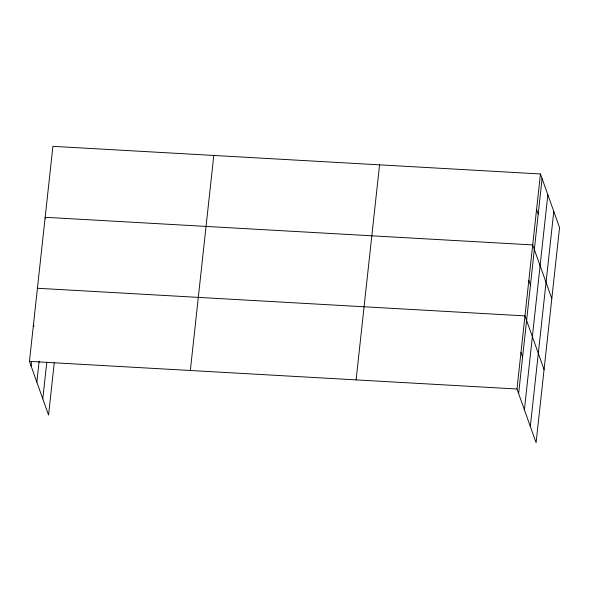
<?xml version="1.0" encoding="UTF-8"?>
<svg xmlns="http://www.w3.org/2000/svg" width="589" height="589" viewBox="0 0 589 589"><rect width="100%" height="100%" fill="white"/><g stroke="black" fill="none" stroke-linecap="round" stroke-linejoin="round"><path stroke-width="0.88" d="M54.24 362.942L48.556 415.039L29.45 361.381L52.907 146.337L540.444 173.961L559.55 227.619L536.093 442.663L516.987 389.005L540.444 173.961M31.092 365.983L31.585 361.41M36.857 382.173L39.146 361.153M42.791 398.849L46.781 362.294M190.335 370.496L213.792 155.452M356.102 379.89L379.559 164.846M518.622 393.607L542.079 178.563M524.387 409.797L547.844 194.753M530.328 426.473L553.785 211.429M37.424 288.264L524.961 315.888L544.067 369.546M29.45 361.381L516.987 389.005M536.572 209.441L538.213 214.043M551.812 298.586L532.699 244.928L45.169 217.297L45.714 218.836M528.834 280.408L530.468 285.01M520.971 352.443L522.612 357.052M33.44 324.819L33.985 326.358"/></g></svg>
